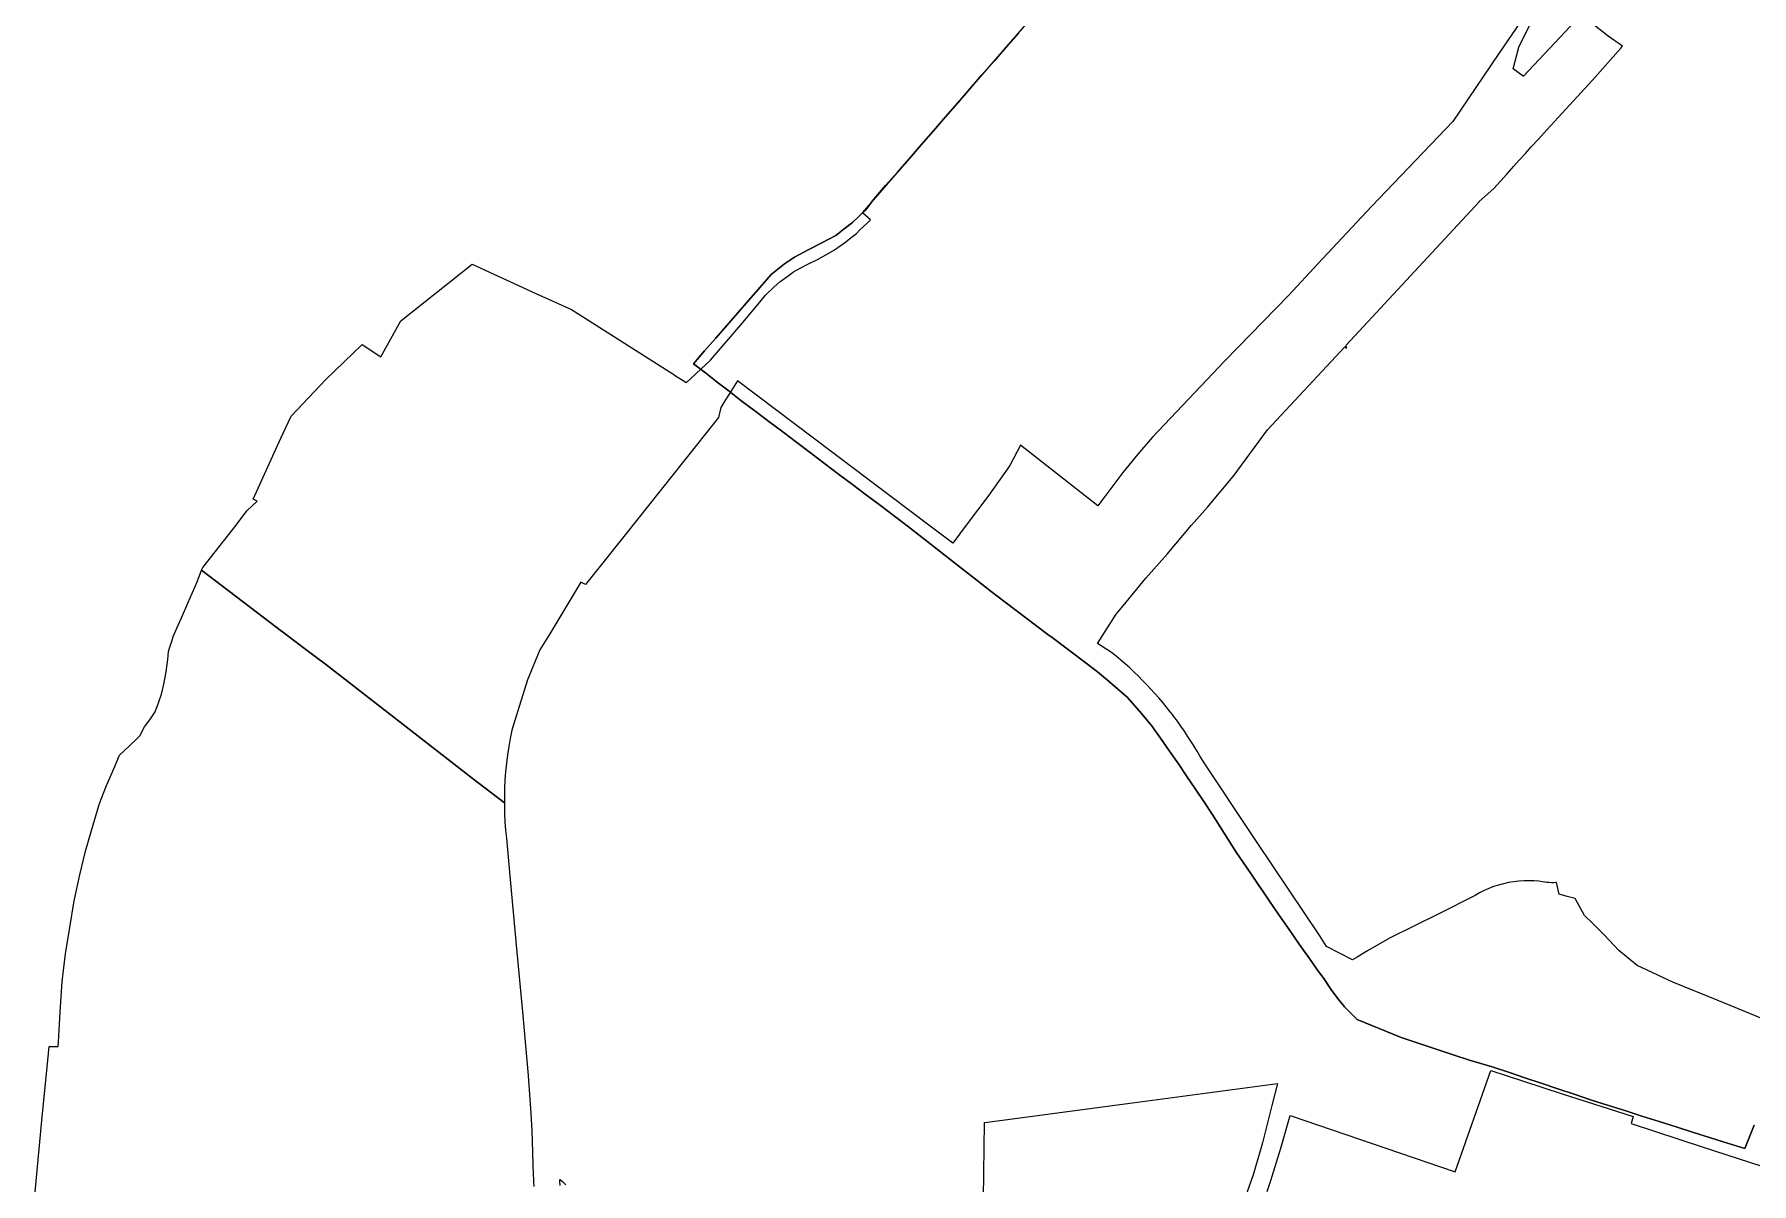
# Model space of a CAD drawing. Header units: inches. Extents: x 11258954 to 11313122, y 3645444 to 3695200.
# Drawn here: x 11287728 to 11292280, y 3662254 to 3665302 of the extents above; entities that cross this region are included whole.
import ezdxf

# ---------------------------------------------------------------- set-up
doc = ezdxf.new("R2010")
doc.units = ezdxf.units.IN
doc.header["$MEASUREMENT"] = 0
for name, color, linetype in [('EnterpriseZone', 103, 'Continuous'), ('VotingPrecinct', 233, 'Continuous'), ('Ward', 133, 'Continuous')]:
    doc.layers.add(name, color=color, linetype=linetype)

msp = doc.modelspace()

# ---------------------------------------------------------------- linework, layer by layer
at = {"layer": 'EnterpriseZone'}
for points in [[(11291734.7485, 3665434.268, 0), (11291610.0695, 3665251.1515, 0), (11291487.7585, 3665070.696, 0), (11291272, 3664845, 0), (11291130.3905, 3664693.079, 0), (11291130.34, 3664693.025, 0), (11291053, 3664610.25, 0), (11290884, 3664436, 0), (11290692, 3664234, 0), (11290691.401, 3664233.401, 0), (11290691, 3664233, 0), (11290685.655, 3664226.627, 0), (11290653.4235, 3664188.1975, 0), (11290613, 3664140, 0), (11290546.682, 3664051.93, 0), (11290342.082, 3664212.0685, 0), (11290313.5255, 3664158.789, 0), (11290257.7155, 3664079.9425, 0), (11290198.101, 3664000, 0), (11290162.7905, 3663952.649, 0), (11290099, 3664000, 0), (11289592.042, 3664383.064, 0), (11289569.327, 3664347.484, 0), (11289558.5285, 3664329.831, 0), (11289547.6505, 3664312.0475, 0), (11289540.9715, 3664285.799, 0), (11289293.6915, 3663974.845, 0), (11289220.3325, 3663882.596, 0), (11289188.684, 3663842.798, 0), (11289176.778, 3663849.13, 0), (11289094.0205, 3663712.4975, 0), (11289068.0575, 3663669.7765, 0), (11289035.3502, 3663590.3724, 0), (11289009.638, 3663508.4355, 0), (11288993.344, 3663456.8125, 0), (11288989, 3663435.0625, 0), (11288985.1875, 3663413.1875, 0), (11288981.9065, 3663391.25, 0), (11288979.1875, 3663369.1875, 0), (11288977, 3663347.0625, 0), (11288975.375, 3663324.875, 0), (11288974.3125, 3663302.75, 0), (11288973.75, 3663280.5625, 0), (11288973.75, 3663263.875, 0), (11288888.6565, 3663329.75, 0), (11288705.25, 3663471.8125, 0), (11288499.3125, 3663631.5625, 0), (11288472.1565, 3663652.0625, 0), (11288451.0315, 3663668.0625, 0), (11288385.5, 3663717.5, 0), (11288379.469, 3663722.0625, 0), (11288352.8125, 3663742.1875, 0), (11288171.219, 3663880.875, 0), (11288174.094, 3663888.3125, 0), (11288262.578, 3664000, 0), (11288291, 3664038.75, 0), (11288318.7275, 3664064.4325, 0), (11288308.1175, 3664069.314, 0), (11288381.4425, 3664230.763, 0), (11288408.156, 3664289.581, 0), (11288500.629, 3664386.2539, 0), (11288597.063, 3664478.976, 0), (11288646.502, 3664446.9605, 0), (11288699.6945, 3664542.1, 0), (11288888.7515, 3664692.2525, 0), (11289057.573, 3664614.994, 0), (11289151.768, 3664571.887, 0), (11289422.7365, 3664399.6945, 0), (11289423.9315, 3664398.935, 0), (11289425.1265, 3664398.1755, 0), (11289454.736, 3664379.36, 0), (11289456.352, 3664378.333, 0), (11289468.6405, 3664389.7565, 0), (11289520, 3664437.5, 0), (11289606, 3664537.5, 0), (11289651, 3664591.5, 0), (11289666, 3664610.5, 0), (11289689, 3664632, 0), (11289704, 3664645.5, 0), (11289726, 3664661.5, 0), (11289740, 3664671.75, 0), (11289758, 3664681.5, 0), (11289776, 3664691.75, 0), (11289806, 3664706, 0), (11289846, 3664729, 0), (11289867, 3664742.5, 0), (11289879, 3664751.25, 0), (11289893, 3664763, 0), (11289907, 3664774, 0), (11289917, 3664784, 0), (11289935, 3664800.5, 0), (11289944.3205, 3664809.8205, 0), (11289923.2225, 3664828.3155, 0), (11290409.6505, 3665389.36, 0)], [(11291827.602, 3665352.7935, 0), (11291674.9605, 3665190.7355, 0), (11291674.755, 3665190.517, 0), (11291674.663, 3665190.4195, 0), (11291674.6425, 3665190.435, 0), (11291648.042, 3665210.3345, 0), (11291662.713, 3665267.696, 0), (11291741.88, 3665427.8965, 0)], [(11292344.9865, 3662676.818, 0), (11292276.837, 3662705.0935, 0), (11292188.595, 3662741.202, 0), (11292071.5, 3662788.625, 0), (11291977, 3662833, 0), (11291928.5, 3662872.5, 0), (11291889.31, 3662913.988, 0), (11291858, 3662945.5, 0), (11291837, 3662965, 0), (11291812, 3663010.5, 0), (11291791, 3663016.125, 0), (11291770, 3663021.75, 0), (11291762.781, 3663052.798, 0), (11291761.469, 3663052.6875, 0), (11291755.5, 3663052.4375, 0), (11291749.5315, 3663052.4375, 0), (11291743.5625, 3663052.6875, 0), (11291737.625, 3663053.1875, 0), (11291731.719, 3663053.9375, 0), (11291725.75, 3663055, 0), (11291715.9375, 3663056.1875, 0), (11291703.6565, 3663057.1875, 0), (11291690, 3663057.6875, 0), (11291676.344, 3663057.5, 0), (11291662.6875, 3663056.5625, 0), (11291649.094, 3663055, 0), (11291635.594, 3663052.75, 0), (11291622.2815, 3663049.75, 0), (11291618.969, 3663048.875, 0), (11291609.094, 3663046.1875, 0), (11291596.125, 3663041.9375, 0), (11291583.344, 3663037.0625, 0), (11291570.7815, 3663031.4375, 0), (11291558.6565, 3663025.25, 0), (11291547.375, 3663018.875, 0), (11291449.219, 3662968.875, 0), (11291320.25, 3662905.125, 0), (11291261.625, 3662871.8125, 0), (11291234.2815, 3662855.0625, 0), (11291221.6565, 3662847.5, 0), (11291153.375, 3662883.4375, 0), (11291135.219, 3662911.6875, 0), (11290969, 3663159, 0), (11290956.5625, 3663177.5, 0), (11290830.375, 3663367.875, 0), (11290818.0625, 3663387.0625, 0), (11290810.1565, 3663400.75, 0), (11290802.565, 3663413.422, 0), (11290802.0315, 3663414.3125, 0), (11290793.6875, 3663427.75, 0), (11290785.094, 3663441.125, 0), (11290776.2815, 3663454.25, 0), (11290767.25, 3663467.375, 0), (11290757.969, 3663480.25, 0), (11290748.5625, 3663492.9375, 0), (11290744.5505, 3663498.2315, 0), (11290738.9065, 3663505.5625, 0), (11290729, 3663518, 0), (11290718.9375, 3663530.25, 0), (11290708.625, 3663542.375, 0), (11290698.1565, 3663554.1875, 0), (11290687.5, 3663565.875, 0), (11290676.6565, 3663577.4375, 0), (11290665.625, 3663588.8125, 0), (11290654.4375, 3663599.9375, 0), (11290643, 3663611, 0), (11290631.375, 3663621.8125, 0), (11290619.625, 3663632.375, 0), (11290607.6565, 3663642.8125, 0), (11290595.5, 3663653.0625, 0), (11290583.5625, 3663662.75, 0), (11290546.25, 3663687, 0), (11290595.469, 3663764.8125, 0), (11290613.69, 3663786.8345, 0), (11290674.125, 3663859.875, 0), (11290730.5625, 3663923.75, 0), (11290794.9375, 3664000, 0), (11290838, 3664048.5, 0), (11290906, 3664129.5, 0), (11290996.688, 3664252.752, 0), (11291201.4465, 3664473.485, 0), (11291206.2385, 3664469.847, 0), (11291205.3445, 3664477.687, 0), (11291557.9515, 3664857.802, 0), (11291558.2785, 3664858.1545, 0), (11291596.649, 3664892.932, 0), (11291597, 3664893.25, 0), (11291614, 3664912.5, 0), (11291631, 3664931.25, 0), (11291650, 3664952.5, 0), (11291664, 3664968.25, 0), (11291681, 3664986, 0), (11291696, 3665003.5, 0), (11291715, 3665024, 0), (11291730, 3665041, 0), (11291737, 3665048.5, 0), (11291748, 3665060, 0), (11291767, 3665081.25, 0), (11291858, 3665180.5, 0), (11291933, 3665265, 0), (11291938, 3665270.75, 0), (11291900, 3665297, 0), (11291828.5945, 3665353.0835, 0)], [(11287727.75, 3662213.4375, 0), (11287748.75, 3662431.25, 0), (11287763.125, 3662580.9375, 0), (11287766.625, 3662617.8125, 0), (11287791.125, 3662618.375, 0), (11287791.5, 3662629.875, 0), (11287796.375, 3662709.0625, 0), (11287801.125, 3662790.6875, 0), (11287810.375, 3662863.4375, 0), (11287821.5, 3662933.6875, 0), (11287832.875, 3663003.875, 0), (11287848.75, 3663073.6875, 0), (11287863.125, 3663135.875, 0), (11287878.875, 3663190.6875, 0), (11287899.75, 3663259.875, 0), (11287905, 3663273.875, 0), (11287918.75, 3663309.875, 0), (11287941.375, 3663360.4375, 0), (11287950.969, 3663384.125, 0), (11287953.5, 3663390.4375, 0), (11287979.125, 3663414.5, 0), (11288000, 3663434.4375, 0), (11288007.594, 3663442.1875, 0), (11288020.1875, 3663465.4375, 0), (11288034, 3663484.25, 0), (11288047.625, 3663505.4375, 0), (11288056.625, 3663528.875, 0), (11288065.0315, 3663551.875, 0), (11288071.4375, 3663579.125, 0), (11288074.25, 3663597.125, 0), (11288077.625, 3663611.75, 0), (11288081.25, 3663644.125, 0), (11288083.6565, 3663665.1875, 0), (11288086.6565, 3663677.1875, 0), (11288090.6565, 3663687.375, 0), (11288096.4375, 3663707, 0), (11288105.6565, 3663727.625, 0), (11288118.2815, 3663754.8125, 0), (11288134.469, 3663793.875, 0), (11288159.094, 3663849.6875, 0), (11288171.219, 3663880.875, 0), (11288352.8125, 3663742.1875, 0), (11288379.469, 3663722.0625, 0), (11288385.5, 3663717.5, 0), (11288451.0315, 3663668.0625, 0), (11288472.1565, 3663652.0625, 0), (11288499.3125, 3663631.5625, 0), (11288705.25, 3663471.8125, 0), (11288888.6565, 3663329.75, 0), (11288973.75, 3663263.875, 0), (11288973.75, 3663258.375, 0), (11288974.3125, 3663236.1875, 0), (11288975.4065, 3663214, 0), (11288977.0625, 3663191.8125, 0), (11288979, 3663170.25, 0), (11288987.219, 3663080.625, 0), (11289004.8125, 3662886.625, 0), (11289021.625, 3662710.0625, 0), (11289036.7815, 3662540.875, 0), (11289043.6565, 3662440.4375, 0), (11289046.719, 3662395.6875, 0), (11289049.9375, 3662278, 0), (11289050.5625, 3662267.5625, 0), (11289051.094, 3662257.1875, 0), (11289051.594, 3662246.8125, 0)], [(11290995.75, 3662233.5, 0), (11291005.9065, 3662262.5, 0), (11291031.719, 3662348.25, 0), (11291056.844, 3662434.75, 0), (11291494.584, 3662285.551, 0), (11291589.0625, 3662554.5, 0), (11291675.7815, 3662526, 0), (11291777.9375, 3662492.6875, 0), (11291966.469, 3662432.875, 0), (11291960.5625, 3662414.125, 0), (11292149.125, 3662352.1875, 0), (11292340.0315, 3662290.25, 0)], [(11290244.25, 3662214.8125, 0), (11290246.25, 3662416.4375, 0), (11290246.4735, 3662416.467, 0), (11290246.974, 3662416.533, 0), (11290638.719, 3662468.375, 0), (11291023.3125, 3662520.375, 0), (11291022.344, 3662516.6875, 0), (11291008.25, 3662461.75, 0), (11290983.7815, 3662362.375, 0), (11290958.344, 3662278, 0), (11290932.875, 3662205.25, 0)], [(11289121.5315, 3662249.9375, 0), (11289121.0315, 3662260.6875, 0), (11289120.7815, 3662265.4375, 0), (11289122.3125, 3662264.4375, 0), (11289128.0315, 3662260.1875, 0), (11289132.5625, 3662256, 0), (11289136.5625, 3662251.375, 0)]]:
    msp.add_polyline3d(points, dxfattribs=at)
at = {"layer": 'VotingPrecinct'}
for points in [[(11292287, 3662409.4995, 0), (11292274.5, 3662378.374, 0), (11292262, 3662347.249, 0), (11292216.5555, 3662361.666, 0), (11292171.111, 3662376.0825, 0), (11292125.6665, 3662390.4995, 0), (11292080.222, 3662404.9165, 0), (11292034.7775, 3662419.333, 0), (11291989.333, 3662433.75, 0), (11291943.8885, 3662448.167, 0), (11291898.444, 3662462.5835, 0), (11291852.9995, 3662477.0005, 0), (11291809.49, 3662491.58, 0), (11291765.981, 3662506.1595, 0), (11291722.4715, 3662520.739, 0), (11291678.962, 3662535.3185, 0), (11291635.453, 3662549.898, 0), (11291591.9435, 3662564.4775, 0), (11291561.972, 3662573.239, 0), (11291532, 3662582.001, 0), (11291489.2685, 3662596.1665, 0), (11291446.5365, 3662610.3315, 0), (11291403.805, 3662624.4965, 0), (11291377.4025, 3662633.2485, 0), (11291350.9995, 3662642, 0), (11291312.091, 3662657.922, 0), (11291273.1825, 3662673.844, 0), (11291234.274, 3662689.766, 0), (11291200.6765, 3662723.004, 0), (11291182.627, 3662746.414, 0), (11291164.5775, 3662769.824, 0), (11291147.46, 3662795.7555, 0), (11291127.683, 3662822.949, 0), (11291115.648, 3662840.178, 0), (11291111.68, 3662845.8585, 0), (11291108.064, 3662851.036, 0), (11291081.048, 3662889.7145, 0), (11291054.032, 3662928.3935, 0), (11291027.016, 3662967.072, 0), (11291000, 3663005.7505, 0), (11290986.0005, 3663026.8755, 0), (11290972.0005, 3663048, 0), (11290952.667, 3663076.5835, 0), (11290933.334, 3663105.167, 0), (11290914.0005, 3663133.7505, 0), (11290892.6675, 3663167.167, 0), (11290871.3345, 3663200.584, 0), (11290850.001, 3663234.0005, 0), (11290827.751, 3663267.3125, 0), (11290805.5005, 3663300.625, 0), (11290783.2505, 3663333.937, 0), (11290761, 3663367.2495, 0), (11290737, 3663401.25, 0), (11290713, 3663435.2505, 0), (11290689, 3663469.251, 0), (11290657, 3663506.875, 0), (11290625, 3663544.4995, 0), (11290598.6665, 3663566.8325, 0), (11290572.3335, 3663589.1665, 0), (11290546.0005, 3663611.4995, 0), (11290516.0425, 3663634.154, 0), (11290426.1685, 3663702.118, 0), (11290414.8155, 3663710.703, 0), (11290301.7045, 3663796.239, 0), (11290264.0005, 3663824.751, 0), (11290227.463, 3663853.334, 0), (11290190.925, 3663881.9175, 0), (11290154.3875, 3663910.5005, 0), (11290117.8495, 3663939.0835, 0), (11290081.3115, 3663967.6665, 0), (11290044.774, 3663996.2495, 0), (11290007.6515, 3664024.3165, 0), (11289970.5295, 3664052.3835, 0), (11289933.5615, 3664080.256, 0), (11289896.594, 3664108.128, 0), (11289859.626, 3664136.0005, 0), (11289822.658, 3664163.873, 0), (11289785.69, 3664191.745, 0), (11289748.7225, 3664219.617, 0), (11289711.7545, 3664247.4895, 0), (11289674.7865, 3664275.362, 0), (11289637.819, 3664303.234, 0), (11289600.851, 3664331.1065, 0), (11289569.4235, 3664355.4675, 0), (11289537.995, 3664379.828, 0), (11289506.5675, 3664404.1885, 0), (11289475.1395, 3664428.549, 0), (11289504.548, 3664462.292, 0), (11289533.957, 3664496.0355, 0), (11289563.366, 3664529.7785, 0), (11289592.7745, 3664563.5215, 0), (11289622.1835, 3664597.2645, 0), (11289651.5925, 3664631.008, 0), (11289681.001, 3664664.751, 0), (11289715.9995, 3664693.5005, 0), (11289742.999, 3664711.0005, 0), (11289779.3325, 3664730.0835, 0), (11289815.6665, 3664749.1665, 0), (11289852, 3664768.2495, 0), (11289874.5005, 3664785.749, 0), (11289897.0005, 3664803.249, 0), (11289930.9995, 3664835.75, 0), (11289953.001, 3664864.4995, 0), (11289984.5005, 3664900.6245, 0), (11290016, 3664936.75, 0), (11290047.5, 3664972.875, 0), (11290078.9995, 3665009, 0), (11290111.169, 3665046.006, 0), (11290143.339, 3665083.012, 0), (11290175.5085, 3665120.018, 0), (11290207.678, 3665157.024, 0), (11290239.848, 3665194.03, 0), (11290272.0175, 3665231.036, 0), (11290304.187, 3665268.042, 0), (11290336.357, 3665305.0485, 0)], [(11290336.357, 3665305.0485, 0), (11290304.187, 3665268.042, 0), (11290272.0175, 3665231.036, 0), (11290239.848, 3665194.03, 0), (11290207.678, 3665157.024, 0), (11290175.5085, 3665120.018, 0), (11290143.339, 3665083.012, 0), (11290111.169, 3665046.006, 0), (11290078.9995, 3665009, 0), (11290047.5, 3664972.875, 0), (11290016, 3664936.75, 0), (11289984.5005, 3664900.6245, 0), (11289953.001, 3664864.4995, 0), (11289930.9995, 3664835.75, 0), (11289897.0005, 3664803.249, 0), (11289874.5005, 3664785.749, 0), (11289852, 3664768.2495, 0), (11289815.6665, 3664749.1665, 0), (11289779.3325, 3664730.0835, 0), (11289742.999, 3664711.0005, 0), (11289715.9995, 3664693.5005, 0), (11289681.001, 3664664.751, 0), (11289651.5925, 3664631.008, 0), (11289622.1835, 3664597.2645, 0), (11289592.7745, 3664563.5215, 0), (11289563.366, 3664529.7785, 0), (11289533.957, 3664496.0355, 0), (11289504.548, 3664462.292, 0), (11289475.1395, 3664428.549, 0), (11289506.5675, 3664404.1885, 0), (11289537.995, 3664379.828, 0), (11289569.4235, 3664355.4675, 0), (11289600.851, 3664331.1065, 0), (11289637.819, 3664303.234, 0), (11289674.7865, 3664275.362, 0), (11289711.7545, 3664247.4895, 0), (11289748.7225, 3664219.617, 0), (11289785.69, 3664191.745, 0), (11289822.658, 3664163.873, 0), (11289859.626, 3664136.0005, 0), (11289896.594, 3664108.128, 0), (11289933.5615, 3664080.256, 0), (11289970.5295, 3664052.3835, 0), (11290007.6515, 3664024.3165, 0), (11290044.774, 3663996.2495, 0), (11290081.3115, 3663967.6665, 0), (11290117.8495, 3663939.0835, 0), (11290154.3875, 3663910.5005, 0), (11290190.925, 3663881.9175, 0), (11290227.463, 3663853.334, 0), (11290264.0005, 3663824.751, 0), (11290301.7045, 3663796.239, 0), (11290414.8155, 3663710.703, 0), (11290426.1685, 3663702.118, 0), (11290516.0425, 3663634.154, 0), (11290546.0005, 3663611.4995, 0), (11290572.3335, 3663589.1665, 0), (11290598.6665, 3663566.8325, 0), (11290625, 3663544.4995, 0), (11290657, 3663506.875, 0), (11290689, 3663469.251, 0), (11290713, 3663435.2505, 0), (11290737, 3663401.25, 0), (11290761, 3663367.2495, 0), (11290783.2505, 3663333.937, 0), (11290805.5005, 3663300.625, 0), (11290827.751, 3663267.3125, 0), (11290850.001, 3663234.0005, 0), (11290871.3345, 3663200.584, 0), (11290892.6675, 3663167.167, 0), (11290914.0005, 3663133.7505, 0), (11290933.334, 3663105.167, 0), (11290952.667, 3663076.5835, 0), (11290972.0005, 3663048, 0), (11290986.0005, 3663026.8755, 0), (11291000, 3663005.7505, 0), (11291027.016, 3662967.072, 0), (11291054.032, 3662928.3935, 0), (11291081.048, 3662889.7145, 0), (11291108.064, 3662851.036, 0), (11291111.68, 3662845.8585, 0), (11291115.648, 3662840.178, 0), (11291127.683, 3662822.949, 0), (11291147.46, 3662795.7555, 0), (11291164.5775, 3662769.824, 0), (11291182.627, 3662746.414, 0), (11291200.6765, 3662723.004, 0), (11291234.274, 3662689.766, 0), (11291273.1825, 3662673.844, 0), (11291312.091, 3662657.922, 0), (11291350.9995, 3662642, 0), (11291377.4025, 3662633.2485, 0), (11291403.805, 3662624.4965, 0), (11291446.5365, 3662610.3315, 0), (11291489.2685, 3662596.1665, 0), (11291532, 3662582.001, 0), (11291561.972, 3662573.239, 0), (11291591.9435, 3662564.4775, 0), (11291635.453, 3662549.898, 0), (11291678.962, 3662535.3185, 0), (11291722.4715, 3662520.739, 0), (11291765.981, 3662506.1595, 0), (11291809.49, 3662491.58, 0), (11291852.9995, 3662477.0005, 0), (11291898.444, 3662462.5835, 0), (11291943.8885, 3662448.167, 0), (11291989.333, 3662433.75, 0), (11292034.7775, 3662419.333, 0), (11292080.222, 3662404.9165, 0), (11292125.6665, 3662390.4995, 0), (11292171.111, 3662376.0825, 0), (11292216.5555, 3662361.666, 0), (11292262, 3662347.249, 0), (11292274.5, 3662378.374, 0), (11292287, 3662409.4995, 0)]]:
    msp.add_polyline3d(points, dxfattribs=at)
at = {"layer": 'Ward'}
for points in [[(11292287, 3662409.4995, 0), (11292274.5, 3662378.374, 0), (11292262, 3662347.249, 0), (11292216.5555, 3662361.666, 0), (11292171.111, 3662376.0825, 0), (11292125.6665, 3662390.4995, 0), (11292080.222, 3662404.9165, 0), (11292034.7775, 3662419.333, 0), (11291989.333, 3662433.75, 0), (11291943.8885, 3662448.167, 0), (11291898.444, 3662462.5835, 0), (11291852.9995, 3662477.0005, 0), (11291809.49, 3662491.58, 0), (11291765.981, 3662506.1595, 0), (11291722.4715, 3662520.739, 0), (11291678.962, 3662535.3185, 0), (11291635.453, 3662549.898, 0), (11291591.9435, 3662564.4775, 0), (11291561.972, 3662573.239, 0), (11291532, 3662582.001, 0), (11291489.2685, 3662596.1665, 0), (11291446.5365, 3662610.3315, 0), (11291403.805, 3662624.4965, 0), (11291377.4025, 3662633.2485, 0), (11291350.9995, 3662642, 0), (11291312.091, 3662657.922, 0), (11291273.1825, 3662673.844, 0), (11291234.274, 3662689.766, 0), (11291200.6765, 3662723.004, 0), (11291182.627, 3662746.414, 0), (11291164.5775, 3662769.824, 0), (11291147.46, 3662795.7555, 0), (11291127.683, 3662822.949, 0), (11291115.648, 3662840.178, 0), (11291111.68, 3662845.8585, 0), (11291108.064, 3662851.036, 0), (11291081.048, 3662889.7145, 0), (11291054.032, 3662928.3935, 0), (11291027.016, 3662967.072, 0), (11291000, 3663005.7505, 0), (11290986.0005, 3663026.8755, 0), (11290972.0005, 3663048, 0), (11290952.667, 3663076.5835, 0), (11290933.334, 3663105.167, 0), (11290914.0005, 3663133.7505, 0), (11290892.6675, 3663167.167, 0), (11290871.3345, 3663200.584, 0), (11290850.001, 3663234.0005, 0), (11290827.751, 3663267.3125, 0), (11290805.5005, 3663300.625, 0), (11290783.2505, 3663333.937, 0), (11290761, 3663367.2495, 0), (11290737, 3663401.25, 0), (11290713, 3663435.2505, 0), (11290689, 3663469.251, 0), (11290657, 3663506.875, 0), (11290625, 3663544.4995, 0), (11290598.6665, 3663566.8325, 0), (11290572.3335, 3663589.1665, 0), (11290546.0005, 3663611.4995, 0), (11290516.0425, 3663634.154, 0), (11290426.1685, 3663702.118, 0), (11290414.8155, 3663710.703, 0), (11290301.7045, 3663796.239, 0), (11290264.0005, 3663824.751, 0), (11290227.463, 3663853.334, 0), (11290190.925, 3663881.9175, 0), (11290154.3875, 3663910.5005, 0), (11290117.8495, 3663939.0835, 0), (11290081.3115, 3663967.6665, 0), (11290044.774, 3663996.2495, 0), (11290007.6515, 3664024.3165, 0), (11289970.5295, 3664052.3835, 0), (11289933.5615, 3664080.256, 0), (11289896.594, 3664108.128, 0), (11289859.626, 3664136.0005, 0), (11289822.658, 3664163.873, 0), (11289785.69, 3664191.745, 0), (11289748.7225, 3664219.617, 0), (11289711.7545, 3664247.4895, 0), (11289674.7865, 3664275.362, 0), (11289637.819, 3664303.234, 0), (11289600.851, 3664331.1065, 0), (11289569.4235, 3664355.4675, 0), (11289537.995, 3664379.828, 0), (11289506.5675, 3664404.1885, 0), (11289475.1395, 3664428.549, 0), (11289504.548, 3664462.292, 0), (11289533.957, 3664496.0355, 0), (11289563.366, 3664529.7785, 0), (11289592.7745, 3664563.5215, 0), (11289622.1835, 3664597.2645, 0), (11289651.5925, 3664631.008, 0), (11289681.001, 3664664.751, 0), (11289715.9995, 3664693.5005, 0), (11289742.999, 3664711.0005, 0), (11289779.3325, 3664730.0835, 0), (11289815.6665, 3664749.1665, 0), (11289852, 3664768.2495, 0), (11289874.5005, 3664785.749, 0), (11289897.0005, 3664803.249, 0), (11289930.9995, 3664835.75, 0), (11289953.001, 3664864.4995, 0), (11289984.5005, 3664900.6245, 0), (11290016, 3664936.75, 0), (11290047.5, 3664972.875, 0), (11290078.9995, 3665009, 0), (11290111.169, 3665046.006, 0), (11290143.339, 3665083.012, 0), (11290175.5085, 3665120.018, 0), (11290207.678, 3665157.024, 0), (11290239.848, 3665194.03, 0), (11290272.0175, 3665231.036, 0), (11290304.187, 3665268.042, 0), (11290336.357, 3665305.0485, 0)], [(11290336.357, 3665305.0485, 0), (11290304.187, 3665268.042, 0), (11290272.0175, 3665231.036, 0), (11290239.848, 3665194.03, 0), (11290207.678, 3665157.024, 0), (11290175.5085, 3665120.018, 0), (11290143.339, 3665083.012, 0), (11290111.169, 3665046.006, 0), (11290078.9995, 3665009, 0), (11290047.5, 3664972.875, 0), (11290016, 3664936.75, 0), (11289984.5005, 3664900.6245, 0), (11289953.001, 3664864.4995, 0), (11289930.9995, 3664835.75, 0), (11289897.0005, 3664803.249, 0), (11289874.5005, 3664785.749, 0), (11289852, 3664768.2495, 0), (11289815.6665, 3664749.1665, 0), (11289779.3325, 3664730.0835, 0), (11289742.999, 3664711.0005, 0), (11289715.9995, 3664693.5005, 0), (11289681.001, 3664664.751, 0), (11289651.5925, 3664631.008, 0), (11289622.1835, 3664597.2645, 0), (11289592.7745, 3664563.5215, 0), (11289563.366, 3664529.7785, 0), (11289533.957, 3664496.0355, 0), (11289504.548, 3664462.292, 0), (11289475.1395, 3664428.549, 0), (11289506.5675, 3664404.1885, 0), (11289537.995, 3664379.828, 0), (11289569.4235, 3664355.4675, 0), (11289600.851, 3664331.1065, 0), (11289637.819, 3664303.234, 0), (11289674.7865, 3664275.362, 0), (11289711.7545, 3664247.4895, 0), (11289748.7225, 3664219.617, 0), (11289785.69, 3664191.745, 0), (11289822.658, 3664163.873, 0), (11289859.626, 3664136.0005, 0), (11289896.594, 3664108.128, 0), (11289933.5615, 3664080.256, 0), (11289970.5295, 3664052.3835, 0), (11290007.6515, 3664024.3165, 0), (11290044.774, 3663996.2495, 0), (11290081.3115, 3663967.6665, 0), (11290117.8495, 3663939.0835, 0), (11290154.3875, 3663910.5005, 0), (11290190.925, 3663881.9175, 0), (11290227.463, 3663853.334, 0), (11290264.0005, 3663824.751, 0), (11290301.7045, 3663796.239, 0), (11290414.8155, 3663710.703, 0), (11290426.1685, 3663702.118, 0), (11290516.0425, 3663634.154, 0), (11290546.0005, 3663611.4995, 0), (11290572.3335, 3663589.1665, 0), (11290598.6665, 3663566.8325, 0), (11290625, 3663544.4995, 0), (11290657, 3663506.875, 0), (11290689, 3663469.251, 0), (11290713, 3663435.2505, 0), (11290737, 3663401.25, 0), (11290761, 3663367.2495, 0), (11290783.2505, 3663333.937, 0), (11290805.5005, 3663300.625, 0), (11290827.751, 3663267.3125, 0), (11290850.001, 3663234.0005, 0), (11290871.3345, 3663200.584, 0), (11290892.6675, 3663167.167, 0), (11290914.0005, 3663133.7505, 0), (11290933.334, 3663105.167, 0), (11290952.667, 3663076.5835, 0), (11290972.0005, 3663048, 0), (11290986.0005, 3663026.8755, 0), (11291000, 3663005.7505, 0), (11291027.016, 3662967.072, 0), (11291054.032, 3662928.3935, 0), (11291081.048, 3662889.7145, 0), (11291108.064, 3662851.036, 0), (11291111.68, 3662845.8585, 0), (11291115.648, 3662840.178, 0), (11291127.683, 3662822.949, 0), (11291147.46, 3662795.7555, 0), (11291164.5775, 3662769.824, 0), (11291182.627, 3662746.414, 0), (11291200.6765, 3662723.004, 0), (11291234.274, 3662689.766, 0), (11291273.1825, 3662673.844, 0), (11291312.091, 3662657.922, 0), (11291350.9995, 3662642, 0), (11291377.4025, 3662633.2485, 0), (11291403.805, 3662624.4965, 0), (11291446.5365, 3662610.3315, 0), (11291489.2685, 3662596.1665, 0), (11291532, 3662582.001, 0), (11291561.972, 3662573.239, 0), (11291591.9435, 3662564.4775, 0), (11291635.453, 3662549.898, 0), (11291678.962, 3662535.3185, 0), (11291722.4715, 3662520.739, 0), (11291765.981, 3662506.1595, 0), (11291809.49, 3662491.58, 0), (11291852.9995, 3662477.0005, 0), (11291898.444, 3662462.5835, 0), (11291943.8885, 3662448.167, 0), (11291989.333, 3662433.75, 0), (11292034.7775, 3662419.333, 0), (11292080.222, 3662404.9165, 0), (11292125.6665, 3662390.4995, 0), (11292171.111, 3662376.0825, 0), (11292216.5555, 3662361.666, 0), (11292262, 3662347.249, 0), (11292274.5, 3662378.374, 0), (11292287, 3662409.4995, 0)]]:
    msp.add_polyline3d(points, dxfattribs=at)

doc.saveas('drawing.dxf')
